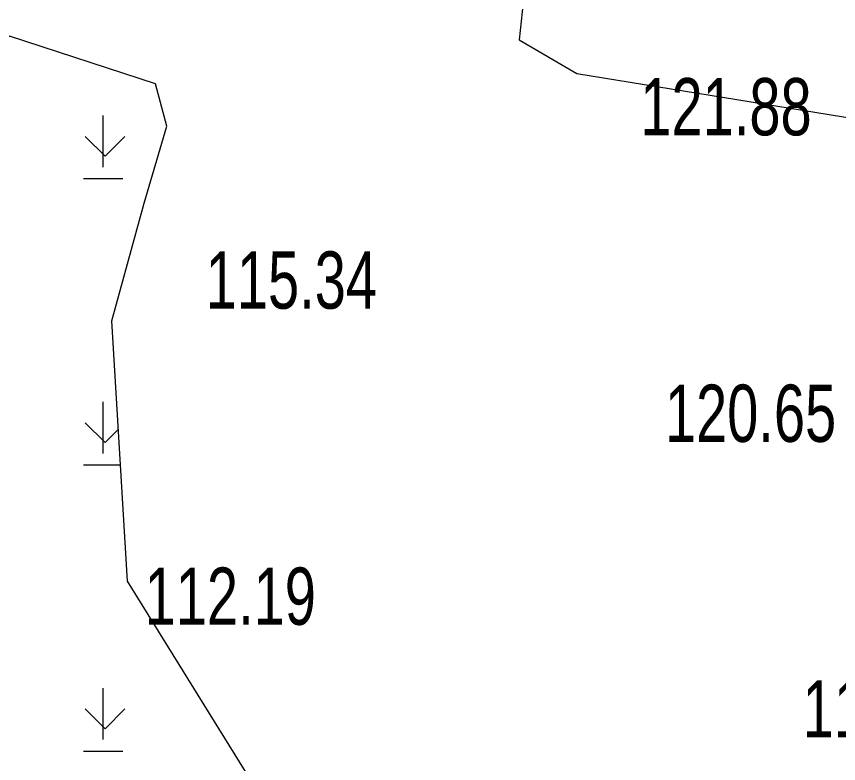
# Model space of a CAD drawing. Header units: metres. Extents: x 431006 to 434411, y 2469261 to 2473208.
# Drawn here: x 432419.9 to 432477.3, y 2471611.1 to 2471663.3 of the extents above; entities that cross this region are included whole.
import ezdxf

# ---------------------------------------------------------------- set-up
doc = ezdxf.new("R2010")
doc.units = ezdxf.units.M
doc.header["$MEASUREMENT"] = 0
for name, color, linetype, lineweight in [('CAO DO', 8, 'Continuous', 18), ('ranh gioi thuc vat-ks', 8, 'RAO_T_VAT', 18), ('thuc vat-ks', 8, 'Continuous', 18)]:
    doc.layers.add(name, color=color, linetype=linetype, lineweight=lineweight)
doc.styles.get("Standard").update_dxf_attribs({"font": 'arial.ttf'})
doc.linetypes.add('RAO_T_VAT', pattern='A,0,[133,ltypeshp.shx,S=0.34,R=0,X=-0.17,Y=0],-2,[133,ltypeshp.shx,S=0.08,R=0,X=0,Y=0],-1.5,[133,ltypeshp.shx,S=0.08,R=0,X=0,Y=0],-1.5,[133,ltypeshp.shx,S=0.08,R=0,X=0,Y=0],-2', length=7)

msp = doc.modelspace()

# ---------------------------------------------------------------- hatches: boundary and pattern name
at = {"layer": 'thuc vat-ks'}
h = msp.add_hatch(dxfattribs=at)
h.set_pattern_fill('223', color=9, scale=20, style=0, pattern_type=2)
h.set_pattern_definition([(0, (12.2, 4), (0, 20), [5, -15]), (0, (3.2, 12), (0, 20), [5, -15]), (90, (13, 4), (-20, 1e-15), [2.8, -17.2]), (90, (4, 12), (-20, 1e-15), [2.8, -17.2]), (90, (7.4, 12), (-20, 1e-15), [2.8, -17.2]), (90, (16.4, 4), (-20, 1e-15), [2.8, -17.2])])
h.paths.add_polyline_path([(432477.981, 2471712.745), (432474.632, 2471689.164), (432475.134, 2471677.086), (432467.599, 2471676.918), (432461.068, 2471674.912), (432455.877, 2471669.56), (432455.04, 2471661.699), (432459.059, 2471659.358), (432487.86, 2471654.675), (432494.893, 2471654.675), (432502.93, 2471658.355), (432516.661, 2471666.884), (432530.224, 2471668.724), (432537.257, 2471665.212), (432546.634, 2471670.731), (432552.663, 2471690.465), (432537.433, 2471709.271), (432537.433, 2471720.142), (432535.089, 2471739.877), (432529.228, 2471742.385), (432517.172, 2471744.225), (432504.613, 2471742.72), (432489.375, 2471741.215), (432471.291, 2471734.692), (432466.937, 2471728.337), (432466.77, 2471716.797), (432468.779, 2471713.787)])
h = msp.add_hatch(dxfattribs=at)
h.set_pattern_fill('222B', color=9, scale=20, style=0, pattern_type=2)
h.set_pattern_definition([(0, (12.62, 4), (0, 20), [2.76, -17.24]), (0, (4.59, 12), (0, 20), [2.76, -17.24]), (90, (14, 4.8), (-20, 1e-15), [3.6, -16.4]), (90, (5.97, 12.8), (-20, 1e-15), [3.6, -16.4]), (45, (14, 4.8), (0, 20.00000619), [1.952, -26.33228]), (45, (5.97, 12.8), (0, 20.00000619), [1.952, -26.33228]), (315, (12.62, 6.18), (20.00000619, 0), [1.952, -26.33228]), (315, (4.59, 14.18), (20.00000619, 0), [1.952, -26.33228])])
h.paths.add_polyline_path([(432508.199, 2471611.396), (432490.669, 2471607.795), (432483.458, 2471604.07), (432476.869, 2471596.619), (432470.653, 2471593.391), (432457.723, 2471591.901), (432447.404, 2471594.136), (432444.047, 2471597.488), (432427.68, 2471623.886), (432426.6, 2471642.066), (432428.856, 2471650.294), (432430.425, 2471655.681), (432429.641, 2471658.619), (432419.441, 2471661.95), (432416.107, 2471658.522), (432413.361, 2471648.237), (432409.464, 2471644.019), (432402.875, 2471640.885), (432392.678, 2471642.139), (432377.897, 2471644.165), (432365.66, 2471652.156), (432353.737, 2471648.238), (432346.834, 2471643.694), (432345.109, 2471627.712), (432342.26, 2471590.841), (432339.657, 2471570.861), (432352.65, 2471572.468), (432377.277, 2471585.94), (432392.622, 2471588.164), (432406.729, 2471588.782), (432418.733, 2471587.67), (432437.165, 2471590.256), (432446.633, 2471587.428), (432454.345, 2471584.308), (432465.377, 2471573.308), (432451.809, 2471533.12), (432455.552, 2471525.642), (432460.676, 2471522.887), (432471.119, 2471527.61), (432496.34, 2471554.375), (432532.039, 2471571.319), (432556.756, 2471579.041), (432595.18, 2471570.973), (432609.881, 2471566.873), (432611.223, 2471553.783), (432603.017, 2471538.611), (432583.998, 2471513.707), (432586.339, 2471508.068), (432596.531, 2471502.565), (432602.316, 2471500.777), (432608.375, 2471502.153), (432616.639, 2471511.507), (432626.004, 2471523.749), (432634.127, 2471532.454), (432642.99, 2471534.711), (432645.771, 2471537.835), (432648.204, 2471545.993), (432648.551, 2471554.151), (432643.859, 2471559.706), (432629.287, 2471568.228), (432627.367, 2471573.294), (432625.174, 2471583.7), (432607.885, 2471601.828), (432589.606, 2471617.551), (432583.552, 2471616.687), (432570.924, 2471610.295), (432556.22, 2471602.52), (432545.668, 2471600.101), (432529.338, 2471608.964), (432519.24, 2471612.098)])

# ---------------------------------------------------------------- linework, layer by layer
at = {"layer": 'ranh gioi thuc vat-ks', "color": 9, "lineweight": 0, "ltscale": 3}
for points in [[(432466.77, 2471716.797), (432468.779, 2471713.787), (432477.981, 2471712.745), (432474.632, 2471689.164), (432475.134, 2471677.086), (432467.599, 2471676.918), (432461.068, 2471674.912), (432455.877, 2471669.56), (432455.04, 2471661.699), (432459.059, 2471659.358), (432487.86, 2471654.675), (432494.893, 2471654.675), (432502.93, 2471658.355), (432516.661, 2471666.884), (432530.224, 2471668.724), (432537.257, 2471665.212), (432546.634, 2471670.731), (432552.663, 2471690.465), (432537.433, 2471709.271), (432537.433, 2471720.142)], [(432444.047, 2471597.488), (432427.68, 2471623.886), (432426.6, 2471642.066), (432428.856, 2471650.294), (432430.425, 2471655.681), (432429.641, 2471658.619), (432419.441, 2471661.95), (432416.107, 2471658.522), (432413.361, 2471648.237), (432409.464, 2471644.019), (432402.875, 2471640.885), (432392.678, 2471642.139), (432377.897, 2471644.165), (432365.66, 2471652.156), (432353.737, 2471648.238), (432346.834, 2471643.694), (432345.109, 2471627.712), (432342.26, 2471590.841)]]:
    msp.add_lwpolyline(points, dxfattribs=at)

# ---------------------------------------------------------------- texts
at = {"layer": 'CAO DO', "color": 9, "lineweight": 0, "width": 0.7}
for s, p in [('121.88', (432463.498, 2471655.031, 121.88)), ('115.34', (432433.146, 2471642.922, 115.339)), ('120.65', (432465.213, 2471633.616, 120.647)), ('112.19', (432428.879, 2471620.839, 112.187)), ('115.28', (432474.837, 2471612.965, 115.276))]:
    msp.add_text(s, height=4, dxfattribs=at).set_placement(p)

doc.saveas('drawing.dxf')
